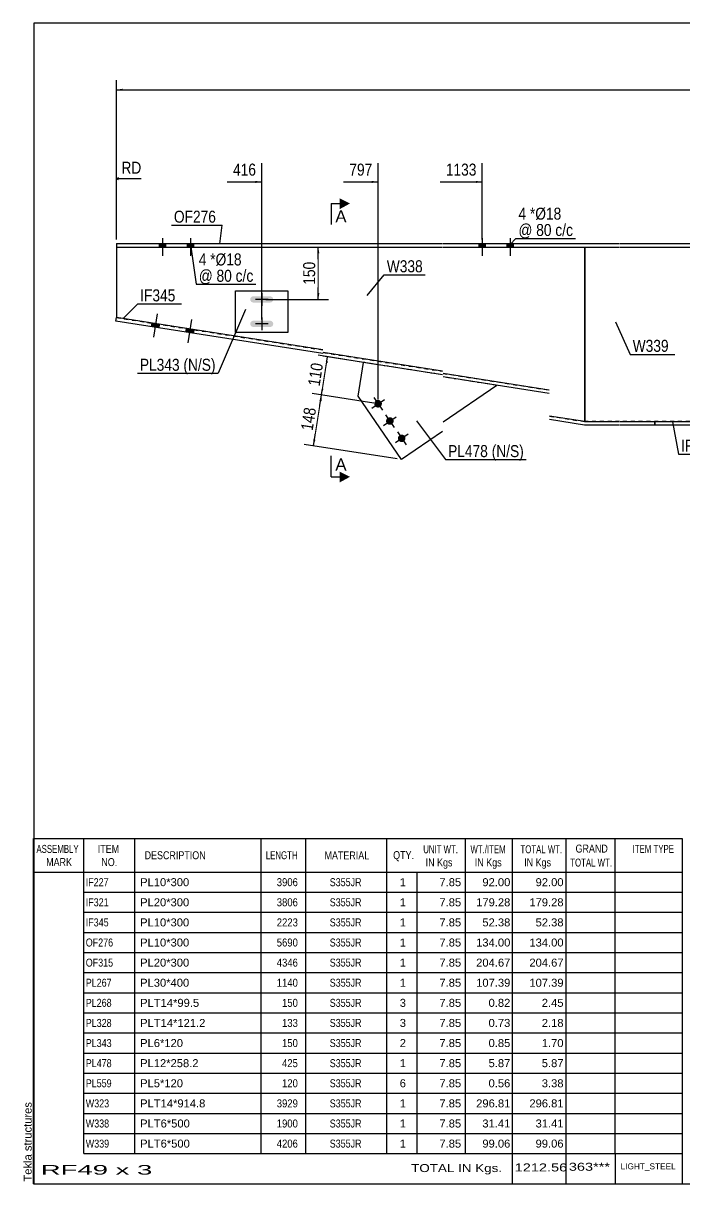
# Model space of a CAD drawing. Header units: millimetres. Extents: x -22 to 380, y -203 to 74.
# Drawn here: x -22.3 to 135.7, y -202.8 to 74.3 of the extents above; entities that cross this region are included whole.
import ezdxf

# ---------------------------------------------------------------- set-up
doc = ezdxf.new("R2010")
doc.units = ezdxf.units.MM
doc.linetypes.add('DXK_LINE_DOT1', pattern=[1.8814, 0.9407, -0.9407])
doc.styles.add('Arial', font='ARIAL.TTF', dxfattribs={"height": 0.2})
doc.styles.add('Arial Narrow', font='ARIALN.TTF', dxfattribs={"height": 0.2})

# ---------------------------------------------------------------- blocks, each defined once
blk = doc.blocks.new('Unknown-622201190-1210')
at = {"color": 5, "linetype": 'Continuous'}
for p, q in [((380.24, 74.26), (-19.76, 74.26)), ((-19.76, 74.26), (-19.76, -202.74)), ((380.24, -202.74), (380.24, 74.26)), ((-19.76, -202.74), (380.24, -202.74))]:
    blk.add_line(p, q, dxfattribs=at)
at = {"color": 174, "linetype": 'Continuous', "style": 'Arial'}
blk.add_text('Tekla structures', height=1.9102, rotation=90, dxfattribs=at).set_placement((-20.26, -202.24))
blk = doc.blocks.new('Bolt-622201190-1729 - 1391')
at = {"linetype": 'Continuous'}
for points in [[(8.37, 1.85), (10.18, 1.56), (10.31, 2.38), (8.5, 2.67)], [(8.37, 1.85), (10.18, 1.56), (10.31, 2.38), (8.5, 2.67)], [(16.6, 0.53), (18.41, 0.24), (18.54, 1.06), (16.73, 1.35)], [(16.6, 0.53), (18.41, 0.24), (18.54, 1.06), (16.73, 1.35)]]:
    blk.add_hatch(color=3, dxfattribs=at).paths.add_polyline_path(points)
at = {"color": 3, "linetype": 'Continuous'}
for p, q in [((8.89, -0.71), (9.78, 4.89)), ((8.89, -0.71), (9.78, 4.89)), ((17.11, -2.03), (18.01, 3.57)), ((17.11, -2.03), (18.01, 3.57)), ((8.37, 1.85), (8.5, 2.67)), ((8.37, 1.85), (8.5, 2.67)), ((10.18, 1.56), (10.31, 2.38)), ((10.18, 1.56), (10.31, 2.38)), ((16.6, 0.53), (16.73, 1.35)), ((16.6, 0.53), (16.73, 1.35)), ((18.41, 0.24), (18.54, 1.06)), ((18.41, 0.24), (18.54, 1.06))]:
    blk.add_line(p, q, dxfattribs=at)
blk = doc.blocks.new('Part-622201190-1671 - 1391')
at = {"color": 2, "linetype": 'Continuous'}
blk.add_line((111.82, -20.83), (111.82, 20.83), dxfattribs=at)
at = {"color": 7, "linetype": 'DXK_LINE_DOT1'}
for p, q in [((111.82, 20.83), (120.15, 20.83)), ((120.25, 20.83), (136.92, 20.83)), ((137.02, 20.83), (162.35, 20.83)), ((162.45, 20.83), (187.78, 20.83)), ((187.88, 20.83), (226.33, 20.83)), ((226.43, 20.83), (234.94, 20.83)), ((234.94, 20.83), (234.94, -20.83)), ((120.15, -20.83), (111.82, -20.83)), ((136.92, -20.83), (120.25, -20.83)), ((162.35, -20.83), (137.02, -20.83)), ((187.78, -20.83), (162.45, -20.83)), ((226.33, -20.83), (187.88, -20.83)), ((234.94, -20.83), (226.43, -20.83))]:
    blk.add_line(p, q, dxfattribs=at)
blk = doc.blocks.new('Bolt-622201190-5347 - 1391')
at = {"linetype": 'Continuous'}
for points in [[(88.07, 21.67), (86.57, 21.67), (86.57, 20.83), (88.07, 20.83)], [(88.07, 21.67), (86.57, 21.67), (86.57, 20.83), (88.07, 20.83)], [(94.74, 21.67), (93.24, 21.67), (93.24, 20.83), (94.74, 20.83)], [(94.74, 21.67), (93.24, 21.67), (93.24, 20.83), (94.74, 20.83)]]:
    blk.add_hatch(color=3, dxfattribs=at).paths.add_polyline_path(points)
at = {"color": 3, "linetype": 'Continuous'}
for p, q in [((87.32, 22.92), (87.32, 18.75)), ((87.32, 22.92), (87.32, 18.75)), ((93.99, 22.92), (93.99, 18.75)), ((93.99, 22.92), (93.99, 18.75)), ((86.57, 21.67), (86.57, 20.83)), ((86.57, 21.67), (86.57, 20.83)), ((88.07, 21.67), (88.07, 20.83)), ((88.07, 21.67), (88.07, 20.83)), ((93.24, 21.67), (93.24, 20.83)), ((93.24, 21.67), (93.24, 20.83)), ((94.74, 21.67), (94.74, 20.83)), ((94.74, 21.67), (94.74, 20.83))]:
    blk.add_line(p, q, dxfattribs=at)
blk = doc.blocks.new('Part-622201190-1605 - 1391')
at = {"color": 2, "linetype": 'Continuous'}
for p, q in [((28.45, 0.41), (28.45, 10.41)), ((28.45, 10.41), (40.95, 10.41)), ((40.95, 10.41), (40.95, 0.41)), ((40.95, 0.41), (28.45, 0.41))]:
    blk.add_line(p, q, dxfattribs=at)
blk = doc.blocks.new('Part-622201190-1551 - 1391')
at = {"color": 2, "linetype": 'Continuous'}
for p, q in [((0, 21.67), (0, 20.83)), ((0, 21.67), (49.28, 21.67)), ((0, 20.83), (49.28, 20.83)), ((49.38, 21.67), (77.89, 21.67)), ((49.38, 20.83), (77.89, 20.83)), ((77.99, 21.67), (103.32, 21.67)), ((77.99, 20.83), (103.32, 20.83)), ((103.42, 21.67), (120.15, 21.67)), ((103.42, 20.83), (120.15, 20.83)), ((120.25, 21.67), (136.92, 21.67)), ((120.25, 20.83), (136.92, 20.83)), ((137.02, 21.67), (162.35, 21.67)), ((137.02, 20.83), (162.35, 20.83)), ((162.45, 21.67), (187.78, 21.67)), ((162.45, 20.83), (187.78, 20.83)), ((187.88, 21.67), (218, 21.67)), ((187.88, 20.83), (218, 20.83)), ((218, 21.67), (218, 20.83))]:
    blk.add_line(p, q, dxfattribs=at)
blk = doc.blocks.new('Part-622201190-1578 - 1391')
at = {"color": 2, "linetype": 'Continuous'}
for p, q in [((-0.13, 3.18), (0, 4)), ((49.28, -4.57), (-0.13, 3.18)), ((49.28, -3.73), (0, 4)), ((77.89, -8.83), (49.38, -4.36)), ((77.89, -9.67), (49.38, -5.2)), ((103.32, -13.31), (77.99, -9.33)), ((103.32, -14.15), (77.99, -10.18)), ((111.82, -20.83), (103.42, -19.52)), ((111.75, -21.67), (103.42, -20.36)), ((120.15, -21.67), (111.75, -21.67)), ((111.82, -20.83), (120.15, -20.83)), ((120.25, -20.83), (128.58, -20.83)), ((128.58, -21.67), (120.25, -21.67)), ((128.58, -20.83), (128.58, -21.67))]:
    blk.add_line(p, q, dxfattribs=at)
blk = doc.blocks.new('Part-622201190-1649 - 1391')
at = {"color": 2, "linetype": 'Continuous'}
for p, q in [((57.71, -14.77), (58.98, -6.71)), ((90.87, -12.2), (77.99, -21)), ((68.06, -29.91), (57.71, -14.77)), ((77.89, -23.2), (68.06, -29.91))]:
    blk.add_line(p, q, dxfattribs=at)
at = {"color": 7, "linetype": 'DXK_LINE_DOT1'}
for p, q in [((77.89, -9.67), (58.98, -6.71)), ((90.87, -12.2), (77.99, -10.18))]:
    blk.add_line(p, q, dxfattribs=at)
blk = doc.blocks.new('Bolt-622201190-1731 - 1391')
at = {"linetype": 'Continuous'}
for points in [[(32.17, 8.86), (32, 8.62), (31.95, 8.33), (32, 8.04), (32.17, 7.8), (32.41, 7.64), (32.7, 7.58), (36.7, 7.58), (36.98, 7.64), (37.23, 7.8), (37.39, 8.04), (37.45, 8.33), (37.39, 8.62), (37.23, 8.86), (36.98, 9.02), (36.7, 9.08), (32.7, 9.08), (32.41, 9.02)], [(32.17, 3.03), (32, 2.78), (31.95, 2.5), (32, 2.21), (32.17, 1.97), (32.41, 1.81), (32.7, 1.75), (36.7, 1.75), (36.98, 1.81), (37.23, 1.97), (37.39, 2.21), (37.45, 2.5), (37.39, 2.78), (37.23, 3.03), (36.98, 3.19), (36.7, 3.25), (32.7, 3.25), (32.41, 3.19)]]:
    blk.add_hatch(color=3, dxfattribs=at).paths.add_polyline_path(points)
at = {"color": 3, "linetype": 'Continuous'}
for p, q in [((36.2, 8.33), (33.2, 8.33)), ((34.7, 9.83), (34.7, 6.83)), ((34.7, 4), (34.7, 1)), ((36.2, 2.5), (33.2, 2.5))]:
    blk.add_line(p, q, dxfattribs=at)
blk = doc.blocks.new('Part-622201190-1693 - 1391')
at = {"color": 2, "linetype": 'Continuous'}
for p, q in [((128.58, -21.67), (128.58, -20.83)), ((128.58, -20.83), (136.92, -20.83)), ((136.92, -21.67), (128.58, -21.67)), ((137.02, -20.83), (162.35, -20.83)), ((162.35, -21.67), (137.02, -21.67)), ((162.45, -20.83), (187.78, -20.83)), ((187.78, -21.67), (162.45, -21.67)), ((187.88, -20.83), (226.33, -20.83)), ((226.33, -21.67), (187.88, -21.67)), ((226.43, -20.83), (234.94, -20.83)), ((234.94, -21.67), (226.43, -21.67)), ((234.94, -20.83), (234.94, -21.67))]:
    blk.add_line(p, q, dxfattribs=at)
blk = doc.blocks.new('Part-622201190-1720 - 1391')
at = {"color": 2, "linetype": 'Continuous'}
for p, q in [((0, 20.83), (0, 4)), ((111.82, 20.83), (111.82, -20.83))]:
    blk.add_line(p, q, dxfattribs=at)
at = {"color": 7, "linetype": 'DXK_LINE_DOT1'}
for p, q in [((0, 20.83), (49.28, 20.83)), ((49.38, 20.83), (77.89, 20.83)), ((77.99, 20.83), (103.32, 20.83)), ((103.42, 20.83), (111.82, 20.83)), ((0, 4), (49.28, -3.73)), ((49.38, -4.36), (77.89, -8.83)), ((77.99, -9.33), (103.32, -13.31)), ((103.42, -19.52), (111.82, -20.83))]:
    blk.add_line(p, q, dxfattribs=at)
blk = doc.blocks.new('Bolt-622201190-1732 - 1391')
at = {"linetype": 'Continuous'}
for points in [[(61.95, -15.81, -1), (62.99, -17.33, -1)], [(64.78, -19.94, -1), (65.81, -21.45, -1)], [(67.6, -24.07, -1), (68.63, -25.58, -1)]]:
    blk.add_hatch(color=3, dxfattribs=at).paths.add_polyline_path(points)
at = {"color": 3, "linetype": 'Continuous'}
for p, q in [((60.96, -17.6), (63.99, -15.53)), ((61.44, -15.06), (63.51, -18.08)), ((64.26, -19.18), (66.33, -22.21)), ((63.78, -21.73), (66.81, -19.66)), ((66.6, -25.86), (69.63, -23.79)), ((67.08, -23.31), (69.15, -26.34))]:
    blk.add_line(p, q, dxfattribs=at)
blk = doc.blocks.new('Bolt-622201190-5350 - 1391')
at = {"linetype": 'Continuous'}
for points in [[(11.73, 21.67), (10.23, 21.67), (10.23, 20.83), (11.73, 20.83)], [(11.73, 21.67), (10.23, 21.67), (10.23, 20.83), (11.73, 20.83)], [(18.4, 21.67), (16.9, 21.67), (16.9, 20.83), (18.4, 20.83)], [(18.4, 21.67), (16.9, 21.67), (16.9, 20.83), (18.4, 20.83)]]:
    blk.add_hatch(color=3, dxfattribs=at).paths.add_polyline_path(points)
at = {"color": 3, "linetype": 'Continuous'}
for p, q in [((10.98, 22.92), (10.98, 18.75)), ((10.98, 22.92), (10.98, 18.75)), ((17.65, 22.92), (17.65, 18.75)), ((17.65, 22.92), (17.65, 18.75)), ((10.23, 21.67), (10.23, 20.83)), ((10.23, 21.67), (10.23, 20.83)), ((11.73, 21.67), (11.73, 20.83)), ((11.73, 21.67), (11.73, 20.83)), ((16.9, 21.67), (16.9, 20.83)), ((16.9, 21.67), (16.9, 20.83)), ((18.4, 21.67), (18.4, 20.83)), ((18.4, 21.67), (18.4, 20.83))]:
    blk.add_line(p, q, dxfattribs=at)
blk = doc.blocks.new('StraightDimension-622201190-1851 - 1391')
at = {"linetype": 'Continuous'}
for points in [[(1.5, 58.13), (0, 58.38), (1.5, 58.63)], [(351.64, 58.63), (353.14, 58.38), (351.64, 58.13)]]:
    blk.add_hatch(color=7, dxfattribs=at).paths.add_polyline_path(points)
at = {"color": 7, "linetype": 'Continuous'}
for p, q in [((0, 22.67), (0, 60.63)), ((0, 58.38), (353.14, 58.38)), ((353.14, 31.32), (353.14, 60.63))]:
    blk.add_line(p, q, dxfattribs=at)
at = {"color": 0}
blk.add_wipeout([(181.74, 58.53), (181.74, 62.73), (171.4, 62.73), (171.4, 58.53)], dxfattribs=at)
at = {"color": 3, "style": 'Arial Narrow'}
blk.add_text('10084', height=2.863, dxfattribs=at).set_placement((172, 59.13))
blk = doc.blocks.new('StraightDimension-622201190-2593 - 1391')
at = {"linetype": 'Continuous'}
for points in [[(49.91, -6.8), (50.39, -5.36), (50.4, -6.88)], [(49.44, -13.01), (48.96, -14.45), (48.95, -12.93)]]:
    blk.add_hatch(color=7, dxfattribs=at).paths.add_polyline_path(points)
at = {"color": 7, "linetype": 'Continuous'}
for p, q in [((62.91, -7.33), (48.17, -5.01)), ((48.96, -14.45), (50.39, -5.36)), ((61.48, -16.41), (46.74, -14.1))]:
    blk.add_line(p, q, dxfattribs=at)
at = {"color": 0}
blk.add_wipeout([(50.04, -6.58), (45.9, -5.93), (44.86, -12.53), (49.01, -13.18)], dxfattribs=at)
at = {"color": 3, "style": 'Arial Narrow'}
blk.add_text('110', height=2.863, rotation=81.085, dxfattribs=at).set_placement((48.51, -12.5))
blk = doc.blocks.new('StraightDimension-622201190-2594 - 1391')
at = {"linetype": 'Continuous'}
for points in [[(48.48, -15.89), (48.96, -14.45), (48.98, -15.97)], [(47.53, -25.17), (47.05, -26.62), (47.04, -25.1)]]:
    blk.add_hatch(color=7, dxfattribs=at).paths.add_polyline_path(points)
at = {"color": 7, "linetype": 'Continuous'}
for p, q in [((61.48, -16.41), (46.74, -14.1)), ((47.05, -26.62), (48.96, -14.45)), ((67.07, -29.76), (44.83, -26.27))]:
    blk.add_line(p, q, dxfattribs=at)
at = {"color": 0}
blk.add_wipeout([(48.38, -17.21), (44.23, -16.56), (43.19, -23.16), (47.34, -23.81)], dxfattribs=at)
at = {"color": 3, "style": 'Arial Narrow'}
blk.add_text('148', height=2.863, rotation=81.085, dxfattribs=at).set_placement((46.84, -23.13))
blk = doc.blocks.new('StraightDimension-622201190-6373 - 1391')
at = {"linetype": 'Continuous'}
for points in [[(47.95, 19.33), (48.2, 20.83), (48.45, 19.33)], [(48.45, 9.83), (48.2, 8.33), (47.95, 9.83)]]:
    blk.add_hatch(color=7, dxfattribs=at).paths.add_polyline_path(points)
at = {"color": 7, "linetype": 'Continuous'}
for p, q in [((42.69, 20.83), (50.6, 20.83)), ((48.2, 8.33), (48.2, 20.83)), ((35.7, 8.33), (50.6, 8.33))]:
    blk.add_line(p, q, dxfattribs=at)
at = {"color": 0}
blk.add_wipeout([(48.05, 17.92), (43.85, 17.92), (43.85, 11.24), (48.05, 11.24)], dxfattribs=at)
at = {"color": 3, "style": 'Arial Narrow'}
blk.add_text('150', height=2.863, rotation=90.0002, dxfattribs=at).set_placement((47.45, 11.84))
blk = doc.blocks.new('StraightDimension-622201190-6527 - 1391')
at = {"linetype": 'Continuous'}
blk.add_hatch(color=7, dxfattribs=at).paths.add_polyline_path([(85.84, 36.63), (87.34, 36.38), (85.84, 36.13)])
at = {"color": 7, "linetype": 'Continuous'}
for p, q in [((87.34, 22.67), (87.34, 40.88)), ((77.28, 36.38), (87.34, 36.38))]:
    blk.add_line(p, q, dxfattribs=at)
at = {"color": 0}
blk.add_wipeout([(86.57, 37.28), (86.57, 41.48), (78.06, 41.48), (78.06, 37.28)], dxfattribs=at)
at = {"color": 3, "style": 'Arial Narrow'}
blk.add_text('1133', height=2.863, dxfattribs=at).set_placement((78.66, 37.88))
blk = doc.blocks.new('StraightDimension-622201190-6528 - 1391')
at = {"linetype": 'Continuous'}
blk.add_hatch(color=7, dxfattribs=at).paths.add_polyline_path([(60.97, 36.63), (62.47, 36.38), (60.97, 36.13)])
at = {"color": 7, "linetype": 'Continuous'}
for p, q in [((62.47, -15.57), (62.47, 40.88)), ((54.24, 36.38), (62.47, 36.38))]:
    blk.add_line(p, q, dxfattribs=at)
at = {"color": 0}
blk.add_wipeout([(61.7, 37.28), (61.7, 41.48), (55.01, 41.48), (55.01, 37.28)], dxfattribs=at)
at = {"color": 3, "style": 'Arial Narrow'}
blk.add_text('797', height=2.863, dxfattribs=at).set_placement((55.61, 37.88))
blk = doc.blocks.new('StraightDimension-622201190-6529 - 1391')
at = {"linetype": 'Continuous'}
blk.add_hatch(color=7, dxfattribs=at).paths.add_polyline_path([(33.2, 36.63), (34.7, 36.38), (33.2, 36.13)])
at = {"color": 7, "linetype": 'Continuous'}
for p, q in [((34.7, 3.5), (34.7, 40.88)), ((26.46, 36.38), (34.7, 36.38))]:
    blk.add_line(p, q, dxfattribs=at)
at = {"color": 0, "linetype": 'Continuous'}
blk.add_wipeout([(6.53, 37.73), (6.53, 41.93), (0.59, 41.93), (0.59, 37.73)], dxfattribs=at)
at = {"color": 7, "linetype": 'Continuous'}
for p, q in [((0, 22.67), (0, 41.63)), ((0.5, 37.38), (0, 37.13)), ((0.5, 36.88), (0, 37.13)), ((5.93, 37.13), (0, 37.13))]:
    blk.add_line(p, q, dxfattribs=at)
at = {"color": 3, "linetype": 'Continuous', "style": 'Arial Narrow'}
blk.add_text('RD', height=2.863, dxfattribs=at).set_placement((1.19, 38.33))
at = {"color": 0}
blk.add_wipeout([(33.92, 37.28), (33.92, 41.48), (27.24, 41.48), (27.24, 37.28)], dxfattribs=at)
at = {"color": 3, "style": 'Arial Narrow'}
blk.add_text('416', height=2.863, dxfattribs=at).set_placement((27.84, 37.88))
blk = doc.blocks.new('CBS_BOM-622201190-6687')
at = {"color": 7, "linetype": 'Continuous'}
for p, q in [((-19.79, -128.37), (-19.79, -120.37)), ((-19.79, -120.37), (135.13, -120.37)), ((-7.79, -128.37), (-7.79, -120.37)), ((4.4, -128.37), (4.4, -120.37)), ((34.56, -128.37), (34.56, -120.37)), ((45.24, -128.37), (45.24, -120.37)), ((64.56, -128.37), (64.56, -120.37)), ((83.36, -128.37), (83.36, -120.37)), ((94.57, -128.37), (94.57, -120.37)), ((107.36, -128.37), (107.36, -120.37)), ((119.11, -128.37), (119.11, -120.37)), ((135.13, -120.38), (135.13, -128.36)), ((-19.79, -128.37), (135.13, -128.37)), ((-19.79, -133.17), (-19.79, -128.37)), ((-7.79, -133.17), (-7.79, -128.37)), ((4.4, -133.17), (4.4, -128.37)), ((34.56, -133.17), (34.56, -128.37)), ((45.24, -133.17), (45.24, -128.37)), ((64.56, -133.17), (64.56, -128.37)), ((71.82, -133.17), (71.82, -128.37)), ((83.36, -133.17), (83.36, -128.37)), ((94.57, -133.17), (94.57, -128.37)), ((107.36, -133.17), (107.36, -128.37)), ((119.13, -133.17), (119.13, -128.37)), ((135.13, -128.37), (135.13, -133.17)), ((-19.79, -137.97), (-19.79, -133.17)), ((-7.79, -133.17), (135.13, -133.17)), ((-7.79, -137.97), (-7.79, -133.17)), ((4.4, -137.97), (4.4, -133.17)), ((34.56, -137.97), (34.56, -133.17)), ((45.24, -137.97), (45.24, -133.17)), ((64.56, -137.97), (64.56, -133.17)), ((71.82, -137.97), (71.82, -133.17)), ((83.36, -137.97), (83.36, -133.17)), ((94.57, -137.97), (94.57, -133.17)), ((107.36, -137.97), (107.36, -133.17)), ((119.13, -137.97), (119.13, -133.17)), ((135.13, -133.17), (135.13, -137.97)), ((-19.79, -142.77), (-19.79, -137.97)), ((-7.79, -137.97), (135.13, -137.97)), ((-7.79, -142.77), (-7.79, -137.97)), ((4.4, -142.77), (4.4, -137.97)), ((34.56, -142.77), (34.56, -137.97)), ((45.24, -142.77), (45.24, -137.97)), ((64.56, -142.77), (64.56, -137.97)), ((71.82, -142.77), (71.82, -137.97)), ((83.36, -142.77), (83.36, -137.97)), ((94.57, -142.77), (94.57, -137.97)), ((107.36, -142.77), (107.36, -137.97)), ((119.13, -142.77), (119.13, -137.97)), ((135.13, -137.97), (135.13, -142.77)), ((-19.79, -147.57), (-19.79, -142.77)), ((-7.79, -142.77), (135.13, -142.77)), ((-7.79, -147.57), (-7.79, -142.77)), ((4.4, -147.57), (4.4, -142.77)), ((34.56, -147.57), (34.56, -142.77)), ((45.24, -147.57), (45.24, -142.77)), ((64.56, -147.57), (64.56, -142.77)), ((71.82, -147.57), (71.82, -142.77)), ((83.36, -147.57), (83.36, -142.77)), ((94.57, -147.57), (94.57, -142.77)), ((107.36, -147.57), (107.36, -142.77)), ((119.13, -147.57), (119.13, -142.77)), ((135.13, -142.77), (135.13, -147.57)), ((-19.79, -152.37), (-19.79, -147.57)), ((-7.79, -147.57), (135.13, -147.57)), ((-7.79, -152.37), (-7.79, -147.57)), ((4.4, -152.37), (4.4, -147.57)), ((34.56, -152.37), (34.56, -147.57)), ((45.24, -152.37), (45.24, -147.57)), ((64.56, -152.37), (64.56, -147.57)), ((71.82, -152.37), (71.82, -147.57)), ((83.36, -152.37), (83.36, -147.57)), ((94.57, -152.37), (94.57, -147.57)), ((107.36, -152.37), (107.36, -147.57)), ((119.13, -152.37), (119.13, -147.57)), ((135.13, -147.57), (135.13, -152.37)), ((-19.79, -157.17), (-19.79, -152.37)), ((-7.79, -152.37), (135.13, -152.37)), ((-7.79, -157.17), (-7.79, -152.37)), ((4.4, -157.17), (4.4, -152.37)), ((34.56, -157.17), (34.56, -152.37)), ((45.24, -157.17), (45.24, -152.37)), ((64.56, -157.17), (64.56, -152.37)), ((71.82, -157.17), (71.82, -152.37)), ((83.36, -157.17), (83.36, -152.37)), ((94.57, -157.17), (94.57, -152.37)), ((107.36, -157.17), (107.36, -152.37)), ((119.13, -157.17), (119.13, -152.37)), ((135.13, -152.37), (135.13, -157.17)), ((-19.79, -161.97), (-19.79, -157.17)), ((-7.79, -157.17), (135.13, -157.17)), ((-7.79, -161.97), (-7.79, -157.17)), ((4.4, -161.97), (4.4, -157.17)), ((34.56, -161.97), (34.56, -157.17)), ((45.24, -161.97), (45.24, -157.17)), ((64.56, -161.97), (64.56, -157.17)), ((71.82, -161.97), (71.82, -157.17)), ((83.36, -161.97), (83.36, -157.17)), ((94.57, -161.97), (94.57, -157.17)), ((107.36, -161.97), (107.36, -157.17)), ((119.13, -161.97), (119.13, -157.17)), ((135.13, -157.17), (135.13, -161.97)), ((-19.79, -166.77), (-19.79, -161.97)), ((-7.79, -161.97), (135.13, -161.97)), ((-7.79, -166.77), (-7.79, -161.97)), ((4.4, -166.77), (4.4, -161.97)), ((34.56, -166.77), (34.56, -161.97)), ((45.24, -166.77), (45.24, -161.97)), ((64.56, -166.77), (64.56, -161.97)), ((71.82, -166.77), (71.82, -161.97)), ((83.36, -166.77), (83.36, -161.97)), ((94.57, -166.77), (94.57, -161.97)), ((107.36, -166.77), (107.36, -161.97)), ((119.13, -166.77), (119.13, -161.97)), ((135.13, -161.97), (135.13, -166.77)), ((-19.79, -171.57), (-19.79, -166.77)), ((-7.79, -166.77), (135.13, -166.77)), ((-7.79, -171.57), (-7.79, -166.77)), ((4.4, -171.57), (4.4, -166.77)), ((34.56, -171.57), (34.56, -166.77)), ((45.24, -171.57), (45.24, -166.77)), ((64.56, -171.57), (64.56, -166.77)), ((71.82, -171.57), (71.82, -166.77)), ((83.36, -171.57), (83.36, -166.77)), ((94.57, -171.57), (94.57, -166.77)), ((107.36, -171.57), (107.36, -166.77)), ((119.13, -171.57), (119.13, -166.77)), ((135.13, -166.77), (135.13, -171.57)), ((-19.79, -176.37), (-19.79, -171.57)), ((-7.79, -171.57), (135.13, -171.57)), ((-7.79, -176.37), (-7.79, -171.57)), ((4.4, -176.37), (4.4, -171.57)), ((34.56, -176.37), (34.56, -171.57)), ((45.24, -176.37), (45.24, -171.57)), ((64.56, -176.37), (64.56, -171.57)), ((71.82, -176.37), (71.82, -171.57)), ((83.36, -176.37), (83.36, -171.57)), ((94.57, -176.37), (94.57, -171.57)), ((107.36, -176.37), (107.36, -171.57)), ((119.13, -176.37), (119.13, -171.57)), ((135.13, -171.57), (135.13, -176.37)), ((-19.79, -181.17), (-19.79, -176.37)), ((-7.79, -176.37), (135.13, -176.37)), ((-7.79, -181.17), (-7.79, -176.37)), ((4.4, -181.17), (4.4, -176.37)), ((34.56, -181.17), (34.56, -176.37)), ((45.24, -181.17), (45.24, -176.37)), ((64.56, -181.17), (64.56, -176.37)), ((71.82, -181.17), (71.82, -176.37)), ((83.36, -181.17), (83.36, -176.37)), ((94.57, -181.17), (94.57, -176.37)), ((107.36, -181.17), (107.36, -176.37)), ((119.13, -181.17), (119.13, -176.37)), ((135.13, -176.37), (135.13, -181.17)), ((-19.79, -185.97), (-19.79, -181.17)), ((-7.79, -181.17), (135.13, -181.17)), ((-7.79, -185.97), (-7.79, -181.17)), ((4.4, -185.97), (4.4, -181.17)), ((34.56, -185.97), (34.56, -181.17)), ((45.24, -185.97), (45.24, -181.17)), ((64.56, -185.97), (64.56, -181.17)), ((71.82, -185.97), (71.82, -181.17)), ((83.36, -185.97), (83.36, -181.17)), ((94.57, -185.97), (94.57, -181.17)), ((107.36, -185.97), (107.36, -181.17)), ((119.13, -185.97), (119.13, -181.17)), ((135.13, -181.17), (135.13, -185.97)), ((-19.79, -190.77), (-19.79, -185.97)), ((-7.79, -185.97), (135.13, -185.97)), ((-7.79, -190.77), (-7.79, -185.97)), ((4.4, -190.77), (4.4, -185.97)), ((34.56, -190.77), (34.56, -185.97)), ((45.24, -190.77), (45.24, -185.97)), ((64.56, -190.77), (64.56, -185.97)), ((71.82, -190.77), (71.82, -185.97)), ((83.36, -190.77), (83.36, -185.97)), ((94.57, -190.77), (94.57, -185.97)), ((107.36, -190.77), (107.36, -185.97)), ((119.13, -190.77), (119.13, -185.97)), ((135.13, -185.97), (135.13, -190.77)), ((-19.79, -195.57), (-19.79, -190.77)), ((-7.79, -190.77), (135.13, -190.77)), ((-7.79, -195.57), (-7.79, -190.77)), ((4.4, -195.57), (4.4, -190.77)), ((34.56, -195.57), (34.56, -190.77)), ((45.24, -195.57), (45.24, -190.77)), ((64.56, -195.57), (64.56, -190.77)), ((71.82, -195.57), (71.82, -190.77)), ((83.36, -195.57), (83.36, -190.77)), ((94.57, -195.57), (94.57, -190.77)), ((107.36, -195.57), (107.36, -190.77)), ((119.13, -195.57), (119.13, -190.77)), ((135.13, -190.77), (135.13, -195.57)), ((-19.79, -202.77), (-19.79, -195.59)), ((-7.79, -195.57), (135.13, -195.57)), ((94.57, -202.77), (94.57, -195.59)), ((107.36, -202.77), (107.36, -195.59)), ((119.17, -202.77), (119.17, -195.59)), ((135.13, -195.57), (135.13, -202.77)), ((-19.79, -202.77), (135.13, -202.77))]:
    blk.add_line(p, q, dxfattribs=at)
at = {"color": 3, "linetype": 'Continuous', "style": 'Arial'}
for s, height, width, p in [('ASSEMBLY', 1.91, 0.7, (-19.11, -123.79)), ('ITEM', 1.91, 0.8, (-4.46, -123.79)), ('WT./ITEM', 1.91, 0.7, (84.54, -123.87)), ('GRAND', 1.91, 0.8, (109.63, -123.71)), ('ITEM TYPE', 1.91, 0.7, (123.27, -123.79)), ('DESCRIPTION', 1.9102, 0.8, (6.72, -125.3)), ('LENGTH', 1.91, 0.7, (35.67, -125.3)), ('MATERIAL', 1.91, 0.8, (49.69, -125.35)), ('QTY.', 1.91, 0.8, (66.08, -125.27)), ('UNIT WT.', 1.91, 0.7, (73.25, -123.87)), ('TOTAL WT.', 1.91, 0.7, (96.48, -123.87)), ('MARK', 1.91, 0.8, (-16.79, -126.93)), ('NO.', 1.91, 0.8, (-3.61, -126.93)), ('IN Kgs', 1.91, 0.8, (73.83, -127.01)), ('IN Kgs', 1.91, 0.8, (85.58, -127.01)), ('IN Kgs', 1.91, 0.8, (97.37, -127.01)), ('TOTAL WT.', 1.91, 0.7, (108.37, -127.05))]:
    blk.add_text(s, height=height, dxfattribs=dict(at, width=width)).set_placement(p)
at = {"color": 7, "linetype": 'Continuous', "style": 'Arial'}
for s, width, p in [('IF227', 0.8, (-7.33, -131.73)), ('3906', 0.85, (38.28, -131.73)), ('S355JR', 0.8, (50.93, -131.73)), ('IF321', 0.8, (-7.33, -136.53)), ('3806', 0.85, (38.28, -136.53)), ('S355JR', 0.8, (50.93, -136.53)), ('IF345', 0.8, (-7.33, -141.33)), ('2223', 0.85, (38.28, -141.33)), ('S355JR', 0.8, (50.93, -141.33)), ('OF276', 0.8, (-7.33, -146.13)), ('5690', 0.85, (38.28, -146.13)), ('S355JR', 0.8, (50.93, -146.13)), ('OF315', 0.8, (-7.33, -150.93)), ('4346', 0.85, (38.28, -150.93)), ('S355JR', 0.8, (50.93, -150.93)), ('PL267', 0.8, (-7.33, -155.73)), ('1140', 0.85, (38.28, -155.73)), ('S355JR', 0.8, (50.93, -155.73)), ('PL268', 0.8, (-7.33, -160.53)), ('150', 0.85, (39.54, -160.53)), ('S355JR', 0.8, (50.93, -160.53)), ('PL328', 0.8, (-7.33, -165.33)), ('133', 0.85, (39.54, -165.33)), ('S355JR', 0.8, (50.93, -165.33)), ('PL343', 0.8, (-7.33, -170.13)), ('150', 0.85, (39.54, -170.13)), ('S355JR', 0.8, (50.93, -170.13)), ('PL478', 0.8, (-7.33, -174.93)), ('425', 0.85, (39.54, -174.93)), ('S355JR', 0.8, (50.93, -174.93)), ('PL559', 0.8, (-7.33, -179.73)), ('120', 0.85, (39.54, -179.73)), ('S355JR', 0.8, (50.93, -179.73)), ('W323', 0.8, (-7.33, -184.53)), ('3929', 0.85, (38.28, -184.53)), ('S355JR', 0.8, (50.93, -184.53)), ('W338', 0.8, (-7.33, -189.33)), ('1900', 0.85, (38.28, -189.33)), ('S355JR', 0.8, (50.93, -189.33)), ('W339', 0.8, (-7.33, -194.13)), ('4206', 0.85, (38.28, -194.13)), ('S355JR', 0.8, (50.93, -194.13))]:
    blk.add_text(s, height=1.91, dxfattribs=dict(at, width=width)).set_placement(p)
for s, height, p in [('PL10*300', 1.91, (5.65, -131.73)), ('1', 1.91, (67.65, -131.73)), ('7.85', 1.91, (77.12, -131.73)), ('92.00', 1.91, (87.38, -131.73)), ('92.00', 1.91, (100.09, -131.73)), ('PL20*300', 1.91, (5.65, -136.53)), ('1', 1.91, (67.65, -136.53)), ('7.85', 1.91, (77.12, -136.53)), ('179.28', 1.91, (85.9, -136.53)), ('179.28', 1.91, (98.61, -136.53)), ('PL10*300', 1.91, (5.65, -141.33)), ('1', 1.91, (67.65, -141.33)), ('7.85', 1.91, (77.12, -141.33)), ('52.38', 1.91, (87.38, -141.33)), ('52.38', 1.91, (100.09, -141.33)), ('PL10*300', 1.91, (5.65, -146.13)), ('1', 1.91, (67.65, -146.13)), ('7.85', 1.91, (77.12, -146.13)), ('134.00', 1.91, (85.9, -146.13)), ('134.00', 1.91, (98.61, -146.13)), ('PL20*300', 1.91, (5.65, -150.93)), ('1', 1.91, (67.65, -150.93)), ('7.85', 1.91, (77.12, -150.93)), ('204.67', 1.91, (85.9, -150.93)), ('204.67', 1.91, (98.61, -150.93)), ('PL30*400', 1.91, (5.65, -155.73)), ('1', 1.91, (67.65, -155.73)), ('7.85', 1.91, (77.12, -155.73)), ('107.39', 1.91, (85.9, -155.73)), ('107.39', 1.91, (98.61, -155.73)), ('PLT14*99.5', 1.91, (5.65, -160.53)), ('3', 1.91, (67.65, -160.53)), ('7.85', 1.91, (77.12, -160.53)), ('0.82', 1.91, (88.86, -160.53)), ('2.45', 1.91, (101.57, -160.53)), ('PLT14*121.2', 1.9102, (5.65, -165.33)), ('3', 1.91, (67.65, -165.33)), ('7.85', 1.91, (77.12, -165.33)), ('0.73', 1.91, (88.86, -165.33)), ('2.18', 1.91, (101.57, -165.33)), ('PL6*120', 1.91, (5.65, -170.13)), ('2', 1.91, (67.65, -170.13)), ('7.85', 1.91, (77.12, -170.13)), ('0.85', 1.91, (88.86, -170.13)), ('1.70', 1.91, (101.57, -170.13)), ('PL12*258.2', 1.91, (5.65, -174.93)), ('1', 1.91, (67.65, -174.93)), ('7.85', 1.91, (77.12, -174.93)), ('5.87', 1.91, (88.86, -174.93)), ('5.87', 1.91, (101.57, -174.93)), ('PL5*120', 1.91, (5.65, -179.73)), ('6', 1.91, (67.65, -179.73)), ('7.85', 1.91, (77.12, -179.73)), ('0.56', 1.91, (88.86, -179.73)), ('3.38', 1.91, (101.57, -179.73)), ('PLT14*914.8', 1.9102, (5.65, -184.53)), ('1', 1.91, (67.65, -184.53)), ('7.85', 1.91, (77.12, -184.53)), ('296.81', 1.91, (85.9, -184.53)), ('296.81', 1.91, (98.61, -184.53)), ('PLT6*500', 1.91, (5.65, -189.33)), ('1', 1.91, (67.65, -189.33)), ('7.85', 1.91, (77.12, -189.33)), ('31.41', 1.91, (87.38, -189.33)), ('31.41', 1.91, (100.09, -189.33)), ('PLT6*500', 1.91, (5.65, -194.13)), ('1', 1.91, (67.65, -194.13)), ('7.85', 1.91, (77.12, -194.13)), ('99.06', 1.91, (87.38, -194.13)), ('99.06', 1.91, (100.09, -194.13))]:
    blk.add_text(s, height=height, dxfattribs=at).set_placement(p)
at = {"color": 6, "linetype": 'Continuous', "style": 'Arial'}
for s, height, width, p in [('RF49 x 3', 2.292, 2.05, (-18.07, -200.58)), ('TOTAL IN Kgs.', 1.9102, 1.2, (70.37, -199.97)), ('1212.56', 1.91, 1.3, (95.1, -199.82)), ('363***', 1.91, 1.3, (108.03, -199.66))]:
    blk.add_text(s, height=height, dxfattribs=dict(at, width=width)).set_placement(p)
blk.add_text('LIGHT_STEEL', height=1.4135, dxfattribs=at).set_placement((120.38, -199.31))
blk = doc.blocks.new('Mark-622201190-1689 - 1391')
at = {"color": 0}
blk.add_wipeout([(143.25, -28), (143.25, -25), (134.84, -25), (134.84, -28)], dxfattribs=at)
blk.add_wipeout([(143.25, -28), (143.25, -25), (134.84, -25), (134.84, -28)], dxfattribs=at)
at = {"color": 7, "linetype": 'Continuous'}
for p, q in [((132.77, -20.88), (134.24, -28.6)), ((134.24, -28.6), (144.75, -28.6))]:
    blk.add_line(p, q, dxfattribs=at)
at = {"color": 3, "style": 'Arial Narrow'}
blk.add_text('IF227', height=2.863, dxfattribs=at).set_placement((134.84, -28))
blk = doc.blocks.new('Mark-622201190-1601 - 1391')
at = {"color": 0}
blk.add_wipeout([(15.09, -8.7), (15.09, -5.7), (5.59, -5.7), (5.59, -8.7)], dxfattribs=at)
blk.add_wipeout([(15.09, -8.7), (15.09, -5.7), (5.59, -5.7), (5.59, -8.7)], dxfattribs=at)
blk.add_wipeout([(23.66, -8.7), (23.66, -5.7), (15.99, -5.7), (15.99, -8.7)], dxfattribs=at)
blk.add_wipeout([(23.66, -8.7), (23.66, -5.7), (15.99, -5.7), (15.99, -8.7)], dxfattribs=at)
at = {"color": 7, "linetype": 'Continuous'}
for p in [(30.8, 5.91), (4.99, -9.3)]:
    blk.add_line(p, (24.26, -9.3), dxfattribs=at)
at = {"color": 3, "style": 'Arial Narrow'}
for s, p in [('PL343', (5.59, -8.7)), ('(N/', (15.99, -8.7)), ('S)', (20.37, -8.7))]:
    blk.add_text(s, height=2.863, dxfattribs=at).set_placement(p)
blk = doc.blocks.new('Mark-622201190-1645 - 1391')
at = {"color": 0}
blk.add_wipeout([(88.71, -29.31), (88.71, -26.31), (79.2, -26.31), (79.2, -29.31)], dxfattribs=at)
blk.add_wipeout([(88.71, -29.31), (88.71, -26.31), (79.2, -26.31), (79.2, -29.31)], dxfattribs=at)
at = {"color": 7, "linetype": 'Continuous'}
blk.add_line((71.68, -20.67), (78.6, -29.91), dxfattribs=at)
at = {"color": 0}
blk.add_wipeout([(97.27, -29.31), (97.27, -26.31), (89.61, -26.31), (89.61, -29.31)], dxfattribs=at)
blk.add_wipeout([(97.27, -29.31), (97.27, -26.31), (89.61, -26.31), (89.61, -29.31)], dxfattribs=at)
at = {"color": 7, "linetype": 'Continuous'}
blk.add_line((78.6, -29.91), (97.87, -29.91), dxfattribs=at)
at = {"color": 3, "style": 'Arial Narrow'}
for s, p in [('PL478', (79.2, -29.31)), ('(N/', (89.61, -29.31)), ('S)', (93.99, -29.31))]:
    blk.add_text(s, height=2.863, dxfattribs=at).set_placement(p)
blk = doc.blocks.new('Mark-622201190-1547 - 1391')
at = {"color": 0}
blk.add_wipeout([(23.77, 26.65), (23.77, 29.65), (13.72, 29.65), (13.72, 26.65)], dxfattribs=at)
blk.add_wipeout([(23.77, 26.65), (23.77, 29.65), (13.72, 29.65), (13.72, 26.65)], dxfattribs=at)
at = {"color": 7, "linetype": 'Continuous'}
for p in [(13.12, 26.05), (24.66, 21.59)]:
    blk.add_line(p, (25.27, 26.05), dxfattribs=at)
at = {"color": 3, "style": 'Arial Narrow'}
blk.add_text('OF276', height=2.863, dxfattribs=at).set_placement((13.72, 26.65))
blk = doc.blocks.new('Mark-622201190-1574 - 1391')
at = {"color": 0}
blk.add_wipeout([(14.07, 7.87), (14.07, 10.87), (5.67, 10.87), (5.67, 7.87)], dxfattribs=at)
blk.add_wipeout([(14.07, 7.87), (14.07, 10.87), (5.67, 10.87), (5.67, 7.87)], dxfattribs=at)
at = {"color": 7, "linetype": 'Continuous'}
for p, q in [((1.53, 3.73), (5.07, 7.27)), ((5.07, 7.27), (15.57, 7.27))]:
    blk.add_line(p, q, dxfattribs=at)
at = {"color": 3, "style": 'Arial Narrow'}
blk.add_text('IF345', height=2.863, dxfattribs=at).set_placement((5.67, 7.87))
blk = doc.blocks.new('Mark-622201190-5405 - 1391')
at = {"color": 0}
blk.add_wipeout([(97.83, 27.37), (97.83, 30.37), (96, 30.37), (96, 27.37)], dxfattribs=at)
blk.add_wipeout([(97.83, 27.37), (97.83, 30.37), (96, 30.37), (96, 27.37)], dxfattribs=at)
blk.add_wipeout([(100.01, 27.37), (100.01, 30.37), (98.73, 30.37), (98.73, 27.37)], dxfattribs=at)
blk.add_wipeout([(100.01, 27.37), (100.01, 30.37), (98.73, 30.37), (98.73, 27.37)], dxfattribs=at)
blk.add_wipeout([(106.22, 27.37), (106.22, 30.37), (100.01, 30.37), (100.01, 27.37)], dxfattribs=at)
blk.add_wipeout([(106.22, 27.37), (106.22, 30.37), (100.01, 30.37), (100.01, 27.37)], dxfattribs=at)
at = {"color": 3, "style": 'Arial Narrow'}
blk.add_text('*', height=2.86, dxfattribs=at).set_placement((98.73, 27.37))
at = {"color": 0}
blk.add_wipeout([(109.02, 23.47), (109.02, 26.47), (96, 26.47), (96, 23.47)], dxfattribs=at)
blk.add_wipeout([(109.02, 23.47), (109.02, 26.47), (96, 26.47), (96, 23.47)], dxfattribs=at)
at = {"color": 7, "linetype": 'Continuous'}
for p, q in [((93.99, 21.46), (95.4, 22.87)), ((95.4, 22.87), (109.62, 22.87))]:
    blk.add_line(p, q, dxfattribs=at)
at = {"color": 3, "style": 'Arial Narrow'}
for s, height, p in [('4', 2.86, (96, 27.37)), ('Ø18', 2.863, (100.01, 27.37)), ('@ 80 c/', 2.863, (96, 23.47)), ('c', 2.86, (107.38, 23.47))]:
    blk.add_text(s, height=height, dxfattribs=at).set_placement(p)
blk = doc.blocks.new('Mark-622201190-1667 - 1391')
at = {"color": 0}
blk.add_wipeout([(131.86, -4.18), (131.86, -1.18), (123.28, -1.18), (123.28, -4.18)], dxfattribs=at)
blk.add_wipeout([(131.86, -4.18), (131.86, -1.18), (123.28, -1.18), (123.28, -4.18)], dxfattribs=at)
at = {"color": 7, "linetype": 'Continuous'}
for p, q in [((119.14, 2.96), (122.68, -4.78)), ((122.68, -4.78), (133.36, -4.78))]:
    blk.add_line(p, q, dxfattribs=at)
at = {"color": 3, "style": 'Arial Narrow'}
blk.add_text('W339', height=2.863, dxfattribs=at).set_placement((123.28, -4.18))
blk = doc.blocks.new('Mark-622201190-1716 - 1391')
at = {"color": 0}
blk.add_wipeout([(73.14, 14.81), (73.14, 17.81), (64.56, 17.81), (64.56, 14.81)], dxfattribs=at)
blk.add_wipeout([(73.14, 14.81), (73.14, 17.81), (64.56, 17.81), (64.56, 14.81)], dxfattribs=at)
at = {"color": 7, "linetype": 'Continuous'}
for p, q in [((59.85, 9.3), (63.96, 14.21)), ((63.96, 14.21), (73.74, 14.21))]:
    blk.add_line(p, q, dxfattribs=at)
at = {"color": 3, "style": 'Arial Narrow'}
blk.add_text('W338', height=2.863, dxfattribs=at).set_placement((64.56, 14.81))
blk = doc.blocks.new('SectionMark-622201190-2058 - 1391')
at = {"color": 7, "linetype": 'Continuous'}
for p, q in [((51.27, 31.23), (53.27, 31.23)), ((51.27, -34.01), (53.27, -34.01))]:
    blk.add_line(p, q, dxfattribs=at)
at = {"color": 0, "linetype": 'Continuous'}
for points in [[(54.94, 26.73), (54.94, 29.73), (52.27, 29.73), (52.27, 26.73)], [(54.94, -32.51), (54.94, -29.51), (52.27, -29.51), (52.27, -32.51)]]:
    blk.add_wipeout(points, dxfattribs=at)
at = {"linetype": 'Continuous'}
for points in [[(53.27, 32.48), (55.77, 31.23), (53.27, 29.86)], [(53.27, -32.76), (55.77, -34.01), (53.27, -35.38)]]:
    blk.add_hatch(color=7, dxfattribs=at).paths.add_polyline_path(points)
at = {"color": 7, "linetype": 'Continuous'}
for p, q in [((51.27, 31.23), (51.27, 26.23)), ((51.27, -34.01), (51.27, -29.01))]:
    blk.add_line(p, q, dxfattribs=at)
at = {"color": 136, "linetype": 'Continuous', "style": 'Arial'}
for p in [(52.27, 26.73), (52.27, -32.51)]:
    blk.add_text('A', height=2.87, dxfattribs=at).set_placement(p)
blk = doc.blocks.new('Mark-622201190-5412 - 1391')
at = {"color": 0}
blk.add_wipeout([(21.49, 16.44), (21.49, 19.44), (19.66, 19.44), (19.66, 16.44)], dxfattribs=at)
blk.add_wipeout([(21.49, 16.44), (21.49, 19.44), (19.66, 19.44), (19.66, 16.44)], dxfattribs=at)
blk.add_wipeout([(23.67, 16.44), (23.67, 19.44), (22.39, 19.44), (22.39, 16.44)], dxfattribs=at)
blk.add_wipeout([(23.67, 16.44), (23.67, 19.44), (22.39, 19.44), (22.39, 16.44)], dxfattribs=at)
blk.add_wipeout([(29.88, 16.44), (29.88, 19.44), (23.67, 19.44), (23.67, 16.44)], dxfattribs=at)
blk.add_wipeout([(29.88, 16.44), (29.88, 19.44), (23.67, 19.44), (23.67, 16.44)], dxfattribs=at)
at = {"color": 3, "style": 'Arial Narrow'}
blk.add_text('*', height=2.86, dxfattribs=at).set_placement((22.39, 16.44))
at = {"color": 0}
blk.add_wipeout([(32.68, 12.54), (32.68, 15.54), (19.66, 15.54), (19.66, 12.54)], dxfattribs=at)
blk.add_wipeout([(32.68, 12.54), (32.68, 15.54), (19.66, 15.54), (19.66, 12.54)], dxfattribs=at)
at = {"color": 7, "linetype": 'Continuous'}
for p, q in [((17.65, 21.46), (19.06, 11.94)), ((19.06, 11.94), (33.28, 11.94))]:
    blk.add_line(p, q, dxfattribs=at)
at = {"color": 3, "style": 'Arial Narrow'}
for s, height, p in [('Ø18', 2.863, (23.67, 16.44)), ('4', 2.86, (19.66, 16.44)), ('@ 80 c/', 2.863, (19.66, 12.54)), ('c', 2.86, (31.04, 12.54))]:
    blk.add_text(s, height=height, dxfattribs=at).set_placement(p)

msp = doc.modelspace()

# ---------------------------------------------------------------- block references
for name in ['Unknown-622201190-1210', 'Bolt-622201190-5350 - 1391', 'Bolt-622201190-5347 - 1391', 'Part-622201190-1551 - 1391', 'Part-622201190-1720 - 1391', 'Part-622201190-1671 - 1391', 'Part-622201190-1605 - 1391', 'Bolt-622201190-1731 - 1391', 'Part-622201190-1578 - 1391', 'Bolt-622201190-1729 - 1391', 'Part-622201190-1649 - 1391', 'Bolt-622201190-1732 - 1391', 'Part-622201190-1693 - 1391', 'CBS_BOM-622201190-6687']:
    msp.add_blockref(name, (0, 0))

# ---------------------------------------------------------------- next in the draw order: block references
for name in ['StraightDimension-622201190-1851 - 1391', 'StraightDimension-622201190-6373 - 1391', 'Mark-622201190-1667 - 1391', 'StraightDimension-622201190-2593 - 1391', 'Mark-622201190-1645 - 1391', 'Mark-622201190-1689 - 1391']:
    msp.add_blockref(name, (0, 0))

# ---------------------------------------------------------------- next in the draw order: block references
for name in ['StraightDimension-622201190-6529 - 1391', 'StraightDimension-622201190-6527 - 1391', 'Mark-622201190-5405 - 1391', 'StraightDimension-622201190-2594 - 1391']:
    msp.add_blockref(name, (0, 0))

# ---------------------------------------------------------------- next in the draw order: block references
for name in ['StraightDimension-622201190-6528 - 1391', 'Mark-622201190-1547 - 1391', 'Mark-622201190-1601 - 1391']:
    msp.add_blockref(name, (0, 0))

# ---------------------------------------------------------------- next in the draw order: block references
for name in ['SectionMark-622201190-2058 - 1391', 'Mark-622201190-5412 - 1391', 'Mark-622201190-1716 - 1391', 'Mark-622201190-1574 - 1391']:
    msp.add_blockref(name, (0, 0))

doc.saveas('drawing.dxf')
